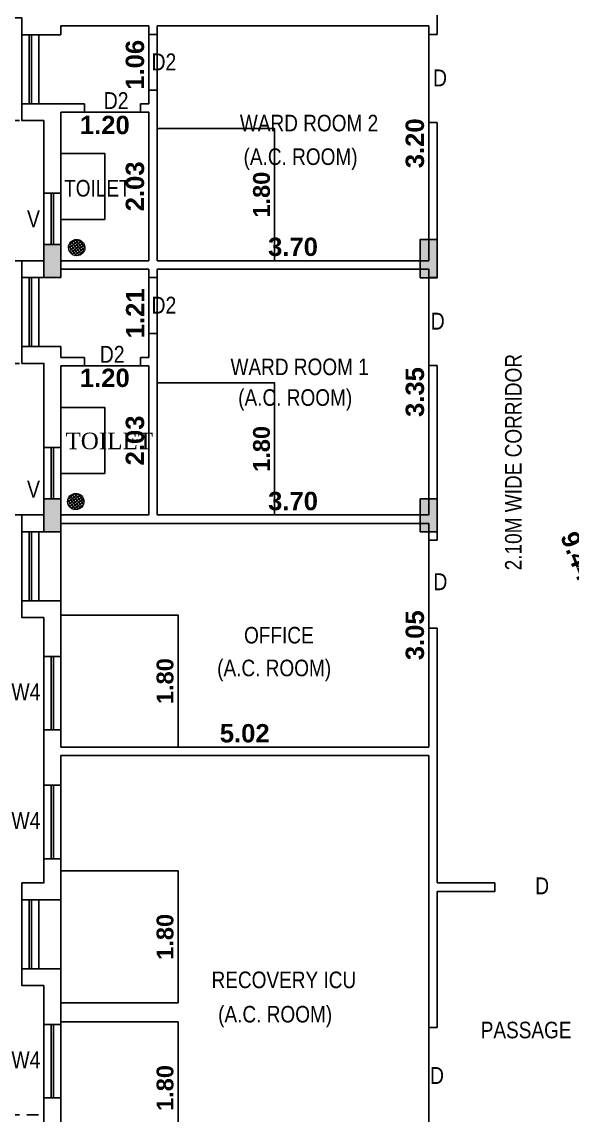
# Model space of a CAD drawing. Header units: metres. Extents: x 1336 to 1656, y -163 to -53.
# Drawn here: x 1471.08 to 1478.58, y -141.89 to -126.99 of the extents above; entities that cross this region are included whole.
import ezdxf

# ---------------------------------------------------------------- set-up
doc = ezdxf.new("R2010")
doc.units = ezdxf.units.M
doc.header["$PDMODE"] = 3
doc.header["$PDSIZE"] = -15
doc.linetypes.add('HIDDEN', pattern=[9.525, 6.35, -3.175])
for name, color, linetype in [('.', 7, 'Continuous'), ('BLK_1_FLR_1_BLT_UP_AREA', 12, 'Continuous'), ('BLK_1_FLR_1_CARPET_AREA', 12, 'Continuous'), ('BLK_1_FLR_1_EXIT_WIDTH_DOOR', 7, 'Continuous'), ('BLK_1_FLR_1_REGULAR_ROOM_5', 2, 'Continuous'), ('BLK_1_FLR_1_REGULAR_ROOM_6', 2, 'Continuous'), ('BLK_1_FLR_1_REGULAR_ROOM_7', 2, 'Continuous'), ('BLK_1_FLR_1_REGULAR_ROOM_8', 2, 'Continuous'), ('BLK_1_FLR_1_ROOF_AREA', 54, 'Continuous'), ('BLK_1_FLR_1_ROOM_5_LIGHT_VENTILATION_1', 232, 'Continuous'), ('BLK_1_FLR_1_ROOM_5_LIGHT_VENTILATION_2', 232, 'Continuous'), ('BLK_1_FLR_1_ROOM_6_LIGHT_VENTILATION_1', 232, 'Continuous'), ('BLK_1_FLR_1_ROOM_7_LIGHT_VENTILATION_1', 232, 'Continuous'), ('BLK_1_FLR_1_ROOM_8_LIGHT_VENTILATION_1', 232, 'Continuous'), ('BLK_1_FLR_1_WC_BATH', 3, 'Continuous'), ('TOILET_VENTILATION', 7, 'Continuous')]:
    doc.layers.add(name, color=color, linetype=linetype)
doc.layers.add('BLK_1_FLR_1_WASH', color=55, linetype='Continuous', lineweight=5)
doc.styles.add('Ar Bold', font='arialbd.ttf')
doc.styles.get("Standard").update_dxf_attribs({"font": 'times.ttf'})
doc.styles.add('style5', font='swissc.ttf')
doc.dimstyles.new('~dimensions', dxfattribs={"dimtxt": 0.25, "dimasz": 0.17, "dimexe": 0.05, "dimexo": 0.0625, "dimgap": 0.06, "dimtad": 1, "dimzin": 4, "dimdsep": 46, "dimtxsty": 'Ar Bold', "dimcen": 0.09, "dimse1": 1, "dimse2": 1, "dimsd1": 1, "dimsd2": 1, "dimclrt": 71, "dimadec": 0, "dimazin": 0, "dimtfac": 1, "dimtix": 1, "dimtofl": 0, "dimtmove": 2, "dimatfit": 3, "dimfxl": 0, "dimtolj": 1, "dimtzin": 0, "dimarcsym": 0})
pattern_1 = [(38.805684, (63.32847, -258.8535), (-0.0198971256, 0.02474200664), []), (128.805684, (63.32847, -258.8535), (-0.02474200664, -0.0198971256), [])]
pattern_2 = [(38.805684, (63.315884, -262.314098), (-0.0198971256, 0.02474200664), []), (128.805684, (63.315884, -262.314098), (-0.02474200664, -0.0198971256), [])]

# ---------------------------------------------------------------- blocks, each defined once
blk = doc.blocks.new('*D691')
at = {"layer": 'Defpoints', "color": 0}
for p in [(1471.607, -136.879), (1476.622, -136.879), (1476.622, -136.879)]:
    blk.add_point(p, dxfattribs=at)
at = {"color": 71, "insert": (1474.114, -136.691), "char_height": 0.25, "attachment_point": 5, "style": 'Ar Bold'}
blk.add_mtext('\\A1;5.02', dxfattribs=at)
blk = doc.blocks.new('*D1061')
at = {"layer": 'Defpoints', "color": 0}
for p in [(1476.622, -133.829), (1476.622, -133.829), (1476.622, -136.879)]:
    blk.add_point(p, dxfattribs=at)
at = {"color": 71, "insert": (1476.434, -135.354), "char_height": 0.25, "attachment_point": 5, "rotation": 90, "style": 'Ar Bold'}
blk.add_mtext('\\A1;3.05', dxfattribs=at)
blk = doc.blocks.new('*D1089')
at = {"layer": 'Defpoints', "color": 0}
for p in [(1472.922, -133.714), (1476.622, -133.714), (1476.622, -133.714)]:
    blk.add_point(p, dxfattribs=at)
at = {"color": 71, "insert": (1474.772, -133.526), "char_height": 0.25, "attachment_point": 5, "style": 'Ar Bold'}
blk.add_mtext('\\A1;3.70', dxfattribs=at)
blk = doc.blocks.new('*D1090')
at = {"layer": 'Defpoints', "color": 0}
for p in [(1471.607, -131.684), (1472.807, -131.684), (1472.807, -132.006)]:
    blk.add_point(p, dxfattribs=at)
at = {"color": 71, "insert": (1472.207, -131.847), "char_height": 0.25, "attachment_point": 5, "style": 'Ar Bold'}
blk.add_mtext('\\A1;1.20', dxfattribs=at)
blk = doc.blocks.new('*D1091')
at = {"layer": 'Defpoints', "color": 0}
for p in [(1472.807, -130.364), (1472.807, -130.364), (1472.807, -131.569)]:
    blk.add_point(p, dxfattribs=at)
at = {"color": 71, "insert": (1472.621, -130.966), "char_height": 0.25, "attachment_point": 5, "rotation": 90, "style": 'Ar Bold'}
blk.add_mtext('\\A1;1.21', dxfattribs=at)
blk = doc.blocks.new('*D1092')
at = {"layer": 'Defpoints', "color": 0}
for p in [(1476.622, -130.364), (1476.622, -130.364), (1476.622, -133.714)]:
    blk.add_point(p, dxfattribs=at)
at = {"color": 71, "insert": (1476.434, -132.039), "char_height": 0.25, "attachment_point": 5, "rotation": 90, "style": 'Ar Bold'}
blk.add_mtext('\\A1;3.35', dxfattribs=at)
blk = doc.blocks.new('*D1093')
at = {"layer": 'Defpoints', "color": 0}
for p in [(1476.622, -127.049), (1476.622, -127.049), (1476.622, -130.249)]:
    blk.add_point(p, dxfattribs=at)
at = {"color": 71, "insert": (1476.434, -128.649), "char_height": 0.25, "attachment_point": 5, "rotation": 90, "style": 'Ar Bold'}
blk.add_mtext('\\A1;3.20', dxfattribs=at)
blk = doc.blocks.new('*D1094')
at = {"layer": 'Defpoints', "color": 0}
for p in [(1472.922, -130.249), (1476.622, -130.249), (1476.622, -130.249)]:
    blk.add_point(p, dxfattribs=at)
at = {"color": 71, "insert": (1474.772, -130.061), "char_height": 0.25, "attachment_point": 5, "style": 'Ar Bold'}
blk.add_mtext('\\A1;3.70', dxfattribs=at)
blk = doc.blocks.new('*D1095')
at = {"layer": 'Defpoints', "color": 0}
for p in [(1471.607, -128.224), (1472.807, -128.224), (1472.807, -128.561)]:
    blk.add_point(p, dxfattribs=at)
at = {"color": 71, "insert": (1472.207, -128.401), "char_height": 0.25, "attachment_point": 5, "style": 'Ar Bold'}
blk.add_mtext('\\A1;1.20', dxfattribs=at)
blk = doc.blocks.new('*D1096')
at = {"layer": 'Defpoints', "color": 0}
for p in [(1472.807, -127.049), (1472.807, -127.049), (1472.807, -128.109)]:
    blk.add_point(p, dxfattribs=at)
at = {"color": 71, "insert": (1472.619, -127.579), "char_height": 0.25, "attachment_point": 5, "rotation": 90, "style": 'Ar Bold'}
blk.add_mtext('\\A1;1.06', dxfattribs=at)
blk = doc.blocks.new('*D1104')
at = {"layer": 'Defpoints', "color": 0}
for p in [(1472.807, -131.684), (1472.807, -131.684), (1472.807, -133.714)]:
    blk.add_point(p, dxfattribs=at)
at = {"color": 71, "insert": (1472.619, -132.699), "char_height": 0.25, "attachment_point": 5, "rotation": 90, "style": 'Ar Bold'}
blk.add_mtext('\\A1;2.03', dxfattribs=at)
blk = doc.blocks.new('*D1105')
at = {"layer": 'Defpoints', "color": 0}
for p in [(1472.807, -128.224), (1472.807, -128.224), (1472.807, -130.249)]:
    blk.add_point(p, dxfattribs=at)
at = {"color": 71, "insert": (1472.619, -129.236), "char_height": 0.25, "attachment_point": 5, "rotation": 90, "style": 'Ar Bold'}
blk.add_mtext('\\A1;2.03', dxfattribs=at)
blk = doc.blocks.new('*D1349')
at = {"layer": 'Defpoints', "color": 0}
for p in [(1476.737, -129.959), (1476.737, -129.959), (1480.217, -138.729)]:
    blk.add_point(p, dxfattribs=at)
at = {"layer": 'BLK_1_FLR_1_EXIT_WIDTH_DOOR', "insert": (1478.651, -134.275), "char_height": 0.25, "attachment_point": 5, "rotation": 291.6435, "style": 'Ar Bold'}
blk.add_mtext('\\A1;9.44', dxfattribs=at)

msp = doc.modelspace()

# ---------------------------------------------------------------- hatches: boundary and pattern name
at = {"layer": '.'}
h = msp.add_hatch(color=256, dxfattribs=at)
h.dxf.hatch_style = 1
h.paths.add_polyline_path([(1471.6066, -130.0288), (1471.3766, -130.0288), (1471.3766, -130.4788), (1471.6066, -130.4788)])
h = msp.add_hatch(color=256, dxfattribs=at)
h.dxf.hatch_style = 1
h.paths.add_polyline_path([(1476.7366, -129.9588), (1476.5066, -129.9588), (1476.5066, -130.4838), (1476.7366, -130.4838)])
h = msp.add_hatch(color=256, dxfattribs=at)
h.dxf.hatch_style = 1
h.paths.add_polyline_path([(1471.6066, -133.4938), (1471.3766, -133.4938), (1471.3766, -133.9438), (1471.6066, -133.9438)])
h = msp.add_hatch(color=256, dxfattribs=at)
h.dxf.hatch_style = 1
h.paths.add_polyline_path([(1476.7366, -133.4938), (1476.5066, -133.4938), (1476.5066, -133.9438), (1476.7366, -133.9438)])
at = {"layer": 'BLK_1_FLR_1_WASH'}
h = msp.add_hatch(dxfattribs=at)
h.set_pattern_fill('ANSI37', color=60, scale=0.01, angle=-6.19432)
h.set_pattern_definition(pattern_1)
edge = h.paths.add_edge_path()
edge.add_arc((1471.8238, -130.0701), 0.1112, 11.71868, 371.71868)
h.paths.add_polyline_path([(1471.8021, -130.0316), (1471.9346, -130.0616), (1471.7863, -130.0283), (1471.8022, -130.0323)], flags=16)
h = msp.add_hatch(dxfattribs=at)
h.set_pattern_fill('ANSI37', color=60, scale=0.01, angle=-6.19432)
h.set_pattern_definition(pattern_1)
edge = h.paths.add_edge_path()
edge.add_arc((1471.8238, -130.0701), 0.1112, 11.71868, 371.71868)
h.paths.add_polyline_path([(1471.8021, -130.0316), (1471.9346, -130.0616), (1471.7863, -130.0283), (1471.8022, -130.0323)], flags=16)
h = msp.add_hatch(dxfattribs=at)
h.set_pattern_fill('ANSI37', color=60, scale=0.01, angle=-6.19432)
h.set_pattern_definition(pattern_2)
edge = h.paths.add_edge_path()
edge.add_arc((1471.8112, -133.5307), 0.1112, 11.71868, 371.71868)
h.paths.add_polyline_path([(1471.7895, -133.4922), (1471.9221, -133.5222), (1471.7738, -133.4889), (1471.7896, -133.4929)], flags=16)
h = msp.add_hatch(dxfattribs=at)
h.set_pattern_fill('ANSI37', color=60, scale=0.01, angle=-6.19432)
h.set_pattern_definition(pattern_2)
edge = h.paths.add_edge_path()
edge.add_arc((1471.8112, -133.5307), 0.1112, 11.71868, 371.71868)
h.paths.add_polyline_path([(1471.7895, -133.4922), (1471.9221, -133.5222), (1471.7738, -133.4889), (1471.7896, -133.4929)], flags=16)

# ---------------------------------------------------------------- linework, layer by layer
at = {"color": 1}
for p, q in [((1476.7366, -127.1638), (1476.7366, -125.0488)), ((1471.0766, -126.9388), (1471.0766, -128.3388)), ((1471.6066, -127.1688), (1471.6066, -127.0488)), ((1472.8066, -127.0488), (1471.6066, -127.0488)), ((1472.8066, -127.1638), (1472.8066, -127.0488)), ((1476.6216, -127.0488), (1472.9216, -127.0488)), ((1472.9216, -127.1638), (1472.9216, -127.0488)), ((1476.6216, -127.1638), (1476.6216, -127.0488)), ((1471.6066, -127.1688), (1471.0766, -127.1688)), ((1472.8066, -128.1088), (1472.8066, -127.1638)), ((1472.9216, -127.1638), (1472.8066, -127.1638)), ((1476.7366, -127.1638), (1476.6216, -127.1638)), ((1472.9216, -127.9238), (1472.8066, -127.9238)), ((1472.9216, -130.2488), (1472.9216, -127.9238)), ((1471.0766, -128.1088), (1471.9316, -128.1088)), ((1471.9316, -128.1088), (1471.9316, -128.2238)), ((1472.8066, -128.1088), (1472.6916, -128.1088)), ((1472.6916, -128.1088), (1472.6916, -128.2238)), ((1471.6066, -130.2488), (1471.6066, -128.2238)), ((1472.6916, -128.2238), (1471.6066, -128.2238)), ((1472.8066, -128.2238), (1472.6916, -128.2238)), ((1472.8066, -130.2488), (1472.8066, -128.2238)), ((1471.0766, -128.3388), (1471.3766, -128.3388)), ((1471.3766, -130.2488), (1471.3766, -128.3388)), ((1476.6216, -130.2488), (1476.6216, -128.3638)), ((1476.7366, -128.3638), (1476.6216, -128.3638)), ((1476.7366, -130.4788), (1476.7366, -128.3638)), ((1471.3766, -130.2488), (1471.0766, -130.2488)), ((1471.0766, -130.2488), (1471.0766, -131.6488)), ((1472.8066, -130.2488), (1471.6066, -130.2488)), ((1471.6066, -130.4788), (1471.6066, -130.3638)), ((1472.8066, -130.3638), (1471.6066, -130.3638)), ((1472.8066, -130.4788), (1472.8066, -130.3638)), ((1476.6216, -130.2488), (1472.9216, -130.2488)), ((1476.6216, -130.3638), (1472.9216, -130.3638)), ((1472.9216, -130.4788), (1472.9216, -130.3638)), ((1476.6216, -130.4788), (1476.6216, -130.3638)), ((1471.6066, -130.4788), (1471.0766, -130.4788)), ((1472.8066, -131.5688), (1472.8066, -130.4788)), ((1472.9216, -130.4788), (1472.8066, -130.4788)), ((1476.7366, -130.4788), (1476.6216, -130.4788)), ((1472.9216, -131.2388), (1472.8066, -131.2388)), ((1472.9216, -133.7138), (1472.9216, -131.2388)), ((1471.0766, -131.4188), (1471.6066, -131.4188)), ((1471.6066, -131.5688), (1471.6066, -131.4188)), ((1471.0766, -131.6488), (1471.3766, -131.6488)), ((1471.3766, -133.7138), (1471.3766, -131.6488)), ((1471.9316, -131.5688), (1471.6066, -131.5688)), ((1471.6066, -133.7138), (1471.6066, -131.6838)), ((1472.6916, -131.6838), (1471.6066, -131.6838)), ((1471.9316, -131.6838), (1471.9316, -131.5688)), ((1472.8066, -131.5688), (1472.6916, -131.5688)), ((1472.6916, -131.6838), (1472.6916, -131.5688)), ((1472.8066, -131.6838), (1472.6916, -131.6838)), ((1472.8066, -133.7138), (1472.8066, -131.6838)), ((1476.6216, -133.7138), (1476.6216, -131.6788)), ((1476.7366, -131.6788), (1476.6216, -131.6788)), ((1476.7366, -134.0588), (1476.7366, -131.6788)), ((1471.3766, -133.7138), (1471.0766, -133.7138)), ((1471.0766, -133.7138), (1471.0766, -135.1138)), ((1472.8066, -133.7138), (1471.6066, -133.7138)), ((1476.6216, -133.7138), (1472.9216, -133.7138)), ((1471.6066, -133.9438), (1471.0766, -133.9438)), ((1471.6066, -133.9438), (1471.6066, -133.8288)), ((1476.6216, -133.8288), (1471.6066, -133.8288)), ((1476.6216, -134.0588), (1476.6216, -133.8288)), ((1476.7366, -134.0588), (1476.6216, -134.0588)), ((1471.0766, -134.8838), (1471.6066, -134.8838)), ((1471.6066, -136.8788), (1471.6066, -134.8838)), ((1471.0766, -135.1138), (1471.3766, -135.1138)), ((1471.3766, -138.7288), (1471.3766, -135.1138)), ((1476.6216, -136.8788), (1476.6216, -135.2588)), ((1476.7366, -135.2588), (1476.6216, -135.2588)), ((1476.7366, -138.7288), (1476.7366, -135.2588)), ((1476.6216, -136.8788), (1471.6066, -136.8788)), ((1471.6066, -138.9588), (1471.6066, -136.9938)), ((1476.6216, -136.9938), (1471.6066, -136.9938)), ((1476.6216, -140.6988), (1476.6216, -136.9938)), ((1471.3766, -138.7288), (1471.0766, -138.7288)), ((1471.0766, -138.7288), (1471.0766, -140.1288)), ((1477.5216, -138.7288), (1476.7366, -138.7288)), ((1477.5216, -138.8438), (1476.7366, -138.8438)), ((1476.7366, -140.6988), (1476.7366, -138.8438)), ((1477.5216, -138.8438), (1477.5216, -138.7288)), ((1471.0766, -138.9588), (1471.6066, -138.9588)), ((1471.0766, -139.8988), (1471.6066, -139.8988)), ((1471.6066, -143.1438), (1471.6066, -139.8988)), ((1471.0766, -140.1288), (1471.3766, -140.1288)), ((1471.3766, -143.6438), (1471.3766, -140.1288)), ((1476.7366, -140.6988), (1476.6216, -140.6988))]:
    msp.add_line(p, q, dxfattribs=at)
at = {"color": 4}
for p, q in [((1471.1766, -127.1688), (1471.1766, -128.1088)), ((1471.2066, -127.1688), (1471.2066, -128.1088)), ((1471.3066, -127.1688), (1471.3066, -128.1088)), ((1471.1766, -130.4788), (1471.1766, -131.4188)), ((1471.2066, -130.4788), (1471.2066, -131.4188)), ((1471.3066, -130.4788), (1471.3066, -131.4188)), ((1471.1766, -133.9438), (1471.1766, -134.8838)), ((1471.2066, -133.9438), (1471.2066, -134.8838)), ((1471.3066, -133.9438), (1471.3066, -134.8838)), ((1471.4766, -135.6438), (1471.4766, -136.6438)), ((1471.5066, -135.6438), (1471.5066, -136.6438)), ((1471.4766, -137.3988), (1471.4766, -138.3988)), ((1471.5066, -137.3988), (1471.5066, -138.3988)), ((1471.1766, -138.9588), (1471.1766, -139.8988)), ((1471.2066, -138.9588), (1471.2066, -139.8988)), ((1471.3066, -138.9588), (1471.3066, -139.8988)), ((1471.4766, -140.6588), (1471.4766, -141.6588)), ((1471.5066, -140.6588), (1471.5066, -141.6588))]:
    msp.add_line(p, q, dxfattribs=at)
at = {"color": 4, "linetype": 'HIDDEN', "ltscale": 0.8}
for p, q in [((1471.4766, -129.3288), (1471.4766, -130.0288)), ((1471.5066, -129.3288), (1471.5066, -130.0288)), ((1471.4766, -132.7938), (1471.4766, -133.4938)), ((1471.5066, -132.7938), (1471.5066, -133.4938))]:
    msp.add_line(p, q, dxfattribs=at)
at = {"color": 4, "linetype": 'HIDDEN', "ltscale": 0.025}
for points in [[(1471.0766, -126.9388), (1470.6266, -126.9388), (1470.6266, -128.3288), (1470.6266, -128.3388), (1471.0766, -128.3388)], [(1471.0766, -130.2488), (1470.6266, -130.2488), (1470.6266, -131.6388), (1470.6266, -131.6488), (1471.0766, -131.6488)], [(1471.0766, -133.7138), (1470.6266, -133.7138), (1470.6266, -141.8888), (1470.6266, -141.8888), (1471.3766, -141.8888)]]:
    msp.add_lwpolyline(points, dxfattribs=at)
at = {"color": 4}
for points in [[(1471.3066, -127.1688), (1471.3066, -128.1088), (1471.0766, -128.1088), (1471.0766, -127.1688)], [(1471.6066, -129.3288), (1471.6066, -130.0288), (1471.3766, -130.0288), (1471.3766, -129.3288)], [(1471.3066, -130.4788), (1471.3066, -131.4188), (1471.0766, -131.4188), (1471.0766, -130.4788)], [(1471.6066, -132.7938), (1471.6066, -133.4938), (1471.3766, -133.4938), (1471.3766, -132.7938)], [(1471.3066, -133.9438), (1471.3066, -134.8838), (1471.0766, -134.8838), (1471.0766, -133.9438)], [(1471.6066, -135.6438), (1471.6066, -136.6438), (1471.3766, -136.6438), (1471.3766, -135.6438)], [(1471.6066, -137.3988), (1471.6066, -138.3988), (1471.3766, -138.3988), (1471.3766, -137.3988)], [(1471.3066, -138.9588), (1471.3066, -139.8988), (1471.0766, -139.8988), (1471.0766, -138.9588)], [(1471.6066, -140.6588), (1471.6066, -141.6588), (1471.3766, -141.6588), (1471.3766, -140.6588)]]:
    msp.add_lwpolyline(points, close=True, dxfattribs=at)
at = {"color": 1}
for points in [[(1471.3766, -130.0288), (1471.6066, -130.0288), (1471.6066, -130.4788), (1471.3766, -130.4788), (1471.3766, -130.0288)], [(1476.5066, -130.4838), (1476.5066, -129.9588), (1476.7366, -129.9588), (1476.7366, -130.4838), (1476.5066, -130.4838)], [(1471.3766, -133.4938), (1471.6066, -133.4938), (1471.6066, -133.9438), (1471.3766, -133.9438), (1471.3766, -133.4938)], [(1476.5066, -133.4938), (1476.7366, -133.4938), (1476.7366, -133.9438), (1476.5066, -133.9438), (1476.5066, -133.4938)]]:
    msp.add_lwpolyline(points, dxfattribs=at)
at = {"layer": 'BLK_1_FLR_1_BLT_UP_AREA', "color": 12}
msp.add_lwpolyline([(1471.0766, -126.9388), (1471.0766, -128.3388), (1471.3766, -128.3388), (1471.3766, -130.2488), (1471.0766, -130.2488), (1471.0766, -131.6488), (1471.3766, -131.6488), (1471.3766, -133.7138), (1471.0766, -133.7138), (1471.0766, -135.1138), (1471.3766, -135.1138), (1471.3766, -138.7288), (1471.0766, -138.7288), (1471.0766, -140.1288), (1471.3766, -140.1288), (1471.3766, -143.6438), (1471.0766, -143.6438), (1471.0766, -145.0438), (1471.3766, -145.0438), (1471.3766, -146.2738), (1470.1266, -146.2738)], dxfattribs=at)
at = {"layer": 'BLK_1_FLR_1_CARPET_AREA', "color": 12}
for points in [[(1472.9216, -127.0488), (1476.6216, -127.0488), (1476.6216, -130.2488), (1472.9216, -130.2488)], [(1472.9216, -133.7138), (1476.6216, -133.7138), (1476.6216, -130.3638), (1472.9216, -130.3638)], [(1471.6066, -136.8788), (1476.6216, -136.8788), (1476.6216, -133.8288), (1471.6066, -133.8288)], [(1471.6066, -143.1438), (1476.6216, -143.1438), (1476.6216, -136.9938), (1471.6066, -136.9938)]]:
    msp.add_lwpolyline(points, close=True, dxfattribs=at)
at = {"layer": 'BLK_1_FLR_1_REGULAR_ROOM_5', "color": 2}
msp.add_lwpolyline([(1471.6066, -136.9938), (1476.6216, -136.9938), (1476.6216, -143.1438), (1471.6066, -143.1438)], close=True, dxfattribs=at)
at = {"layer": 'BLK_1_FLR_1_REGULAR_ROOM_6', "color": 2}
msp.add_lwpolyline([(1471.6066, -136.8788), (1476.6216, -136.8788), (1476.6216, -133.8288), (1471.6066, -133.8288)], close=True, dxfattribs=at)
at = {"layer": 'BLK_1_FLR_1_REGULAR_ROOM_7', "color": 2}
msp.add_lwpolyline([(1472.9216, -130.3638), (1476.6216, -130.3638), (1476.6216, -133.7138), (1472.9216, -133.7138)], close=True, dxfattribs=at)
at = {"layer": 'BLK_1_FLR_1_REGULAR_ROOM_8', "color": 2}
msp.add_lwpolyline([(1472.9216, -127.0488), (1476.6216, -127.0488), (1476.6216, -130.2488), (1472.9216, -130.2488)], close=True, dxfattribs=at)
at = {"layer": 'BLK_1_FLR_1_ROOF_AREA', "color": 54}
msp.add_lwpolyline([(1471.0766, -126.9388), (1471.0766, -128.3388), (1471.3766, -128.3388), (1471.3766, -130.2488), (1471.0766, -130.2488), (1471.0766, -131.6488), (1471.3766, -131.6488), (1471.3766, -133.7138), (1471.0766, -133.7138), (1471.0766, -135.1138), (1471.3766, -135.1138), (1471.3766, -138.7288), (1471.0766, -138.7288), (1471.0766, -140.1288), (1471.3766, -140.1288), (1471.3766, -143.6438), (1471.0766, -143.6438), (1471.0766, -145.0438), (1471.3766, -145.0438), (1471.3766, -146.2738), (1470.1266, -146.2738)], dxfattribs=at)
at = {"layer": 'BLK_1_FLR_1_ROOM_5_LIGHT_VENTILATION_1', "color": 232}
msp.add_lwpolyline([(1471.6066, -142.4238), (1473.2066, -142.4238), (1473.2066, -140.6238), (1471.6066, -140.6238)], close=True, dxfattribs=at)
at = {"layer": 'BLK_1_FLR_1_ROOM_5_LIGHT_VENTILATION_2', "color": 232}
msp.add_lwpolyline([(1471.6066, -140.3639), (1473.2066, -140.3639), (1473.2066, -138.5639), (1471.6066, -138.5639)], close=True, dxfattribs=at)
at = {"layer": 'BLK_1_FLR_1_ROOM_6_LIGHT_VENTILATION_1', "color": 232}
msp.add_lwpolyline([(1471.6066, -136.8788), (1473.2066, -136.8788), (1473.2066, -135.0788), (1471.6066, -135.0788)], close=True, dxfattribs=at)
at = {"layer": 'BLK_1_FLR_1_ROOM_7_LIGHT_VENTILATION_1', "color": 232}
msp.add_lwpolyline([(1472.9216, -133.7138), (1474.5216, -133.7138), (1474.5216, -131.9138), (1472.9216, -131.9138)], close=True, dxfattribs=at)
at = {"layer": 'BLK_1_FLR_1_ROOM_8_LIGHT_VENTILATION_1', "color": 232}
msp.add_lwpolyline([(1472.9216, -130.2488), (1474.5216, -130.2488), (1474.5216, -128.4488), (1472.9216, -128.4488)], close=True, dxfattribs=at)
at = {"layer": 'BLK_1_FLR_1_WASH', "color": 60}
for points in [[(1471.762, -130.1626, -2.3481205), (1471.9186, -130.1282, -0.4258725), (1471.762, -130.1626, 3.3899462)], [(1471.762, -130.1626, -2.3481205), (1471.9186, -130.1282, -0.4258725), (1471.762, -130.1626, 3.3899462)], [(1471.7494, -133.6232, -2.3481205), (1471.906, -133.5888, -0.4258725), (1471.7494, -133.6232, 3.3899462)], [(1471.7494, -133.6232, -2.3481205), (1471.906, -133.5888, -0.4258725), (1471.7494, -133.6232, 3.3899462)]]:
    msp.add_lwpolyline(points, format="xyb", dxfattribs=at)
at = {"layer": 'BLK_1_FLR_1_WC_BATH', "color": 3}
for points in [[(1471.6066, -128.2238), (1472.8066, -128.2238), (1472.8066, -130.2488), (1471.6066, -130.2488)], [(1471.6066, -131.6838), (1472.8066, -131.6838), (1472.8066, -133.7138), (1471.6066, -133.7138)]]:
    msp.add_lwpolyline(points, close=True, dxfattribs=at)
at = {"layer": 'TOILET_VENTILATION', "color": 6}
for points in [[(1471.6066, -128.7863), (1472.2066, -128.7863), (1472.2066, -129.6863), (1471.6066, -129.6863)], [(1471.6066, -132.2488), (1472.2066, -132.2488), (1472.2066, -133.1488), (1471.6066, -133.1488)]]:
    msp.add_lwpolyline(points, close=True, dxfattribs=at)

# ---------------------------------------------------------------- texts
at = {"style": 'style5'}
for s, p in [('D2', (1472.8442, -127.6547)), ('D', (1476.6801, -127.8728)), ('D2', (1472.1929, -128.1818)), ('V', (1471.1471, -129.794)), ('D2', (1472.8442, -130.9697)), ('D', (1476.6494, -131.1878)), ('D2', (1472.1388, -131.6398)), ('V', (1471.1471, -133.479)), ('D', (1476.6856, -134.7393)), ('W4', (1470.9346, -136.2389)), ('W4', (1470.9346, -137.9939)), ('D', (1478.072, -138.884)), ('W4', (1470.9346, -141.2539)), ('D', (1476.639, -141.4687))]:
    msp.add_text(s, height=0.23, dxfattribs=at).set_placement(p)
at = {"color": 7, "style": 'style5'}
for s, height, p in [('WARD ROOM 2', 0.226059, (1474.0481, -128.4861)), ('(A.C. ROOM)', 0.226059, (1474.0983, -128.9442)), ('TOILET', 0.22606, (1471.6526, -129.3742)), ('WARD ROOM 1', 0.226059, (1473.9205, -131.8085)), ('(A.C. ROOM)', 0.226059, (1474.0252, -132.2267)), ('OFFICE', 0.22606, (1474.1048, -135.4657)), ('(A.C. ROOM)', 0.226059, (1473.7382, -135.9124)), ('RECOVERY ICU', 0.226059, (1473.662, -140.1631)), ('(A.C. ROOM)', 0.226059, (1473.7518, -140.6311)), ('PASSAGE', 0.22606, (1477.3306, -140.8467))]:
    msp.add_text(s, height=height, dxfattribs=at).set_placement(p)
msp.add_text('2.10M WIDE CORRIDOR', height=0.226059, rotation=90, dxfattribs=at).set_placement((1477.8878, -134.469))
at = {"color": 7}
msp.add_text('TOILET', height=0.22606, dxfattribs=at).set_placement((1471.6706, -132.8183))
at = {"layer": 'BLK_1_FLR_1_ROOM_5_LIGHT_VENTILATION_1', "color": 232, "insert": (1473.0291, -141.5238), "char_height": 0.23, "attachment_point": 5, "rotation": 90, "style": 'Ar Bold'}
msp.add_mtext('\\A1;1.80', dxfattribs=at)
at = {"layer": 'BLK_1_FLR_1_ROOM_5_LIGHT_VENTILATION_2', "color": 232, "insert": (1473.0291, -139.4639), "char_height": 0.23, "attachment_point": 5, "rotation": 90, "style": 'Ar Bold'}
msp.add_mtext('\\A1;1.80', dxfattribs=at)
at = {"layer": 'BLK_1_FLR_1_ROOM_6_LIGHT_VENTILATION_1', "color": 232, "insert": (1473.0291, -135.9788), "char_height": 0.23, "attachment_point": 5, "rotation": 90, "style": 'Ar Bold'}
msp.add_mtext('\\A1;1.80', dxfattribs=at)
at = {"layer": 'BLK_1_FLR_1_ROOM_7_LIGHT_VENTILATION_1', "color": 232, "insert": (1474.3441, -132.8138), "char_height": 0.23, "attachment_point": 5, "rotation": 90, "style": 'Ar Bold'}
msp.add_mtext('\\A1;1.80', dxfattribs=at)
at = {"layer": 'BLK_1_FLR_1_ROOM_8_LIGHT_VENTILATION_1', "color": 232, "insert": (1474.3441, -129.3488), "char_height": 0.23, "attachment_point": 5, "rotation": 90, "style": 'Ar Bold'}
msp.add_mtext('\\A1;1.80', dxfattribs=at)

# ---------------------------------------------------------------- dimensions: what is measured, and where the dimension line sits
for p1, p2, picture, middle in [((1472.8066, -128.1088), (1472.8066, -127.0488), '*D1096', (1472.619, -127.5788)), ((1476.6216, -130.2488), (1476.6216, -127.0488), '*D1093', (1476.434, -128.6488)), ((1472.8066373117, -130.2488175883), (1472.8066373117, -128.2238175883), '*D1105', (1472.6189940647, -129.2363175883)), ((1472.9216, -130.2488), (1476.6216, -130.2488), '*D1094', (1474.7716, -130.0612)), ((1472.8066373117, -131.5688175883), (1472.8066373117, -130.3638175883), '*D1091', (1472.6211257155, -130.9663175883)), ((1476.6216, -133.7138), (1476.6216, -130.3638), '*D1092', (1476.434, -132.0388)), ((1472.8066, -133.7138), (1472.8066, -131.6838), '*D1104', (1472.619, -132.6988)), ((1472.9216, -133.7138), (1476.6216, -133.7138), '*D1089', (1474.7716, -133.5262)), ((1476.6216, -136.8788), (1476.6216, -133.8288), '*D1061', (1476.434, -135.3538))]:
    dim = msp.add_aligned_dim(p1=p1, p2=p2, distance=0, dimstyle='~dimensions')
    dim.commit()
    dim.dimension.update_dxf_attribs({"geometry": picture, "text_midpoint": middle})
for base, p1, p2, picture, middle in [((1472.8066, -128.561), (1471.6066, -128.2238), (1472.8066, -128.2238), '*D1095', (1472.2066, -128.4014)), ((1472.8066, -132.0058), (1471.6066, -131.6838), (1472.8066, -131.6838), '*D1090', (1472.2066, -131.8466))]:
    dim = msp.add_linear_dim(base=base, p1=p1, p2=p2, angle=0, dimstyle='~dimensions')
    dim.commit()
    dim.dimension.update_dxf_attribs({"geometry": picture, "text_midpoint": middle, "dimtype": 161})
at = {"color": 7}
dim = msp.add_aligned_dim(p1=(1471.6066373117, -136.8788175883), p2=(1476.6216373117, -136.8788175883), distance=0, dimstyle='~dimensions', dxfattribs=at)
dim.commit()
dim.dimension.update_dxf_attribs({"geometry": '*D691', "text_midpoint": (1474.1141373117, -136.6911743413)})
at = {"layer": 'BLK_1_FLR_1_EXIT_WIDTH_DOOR', "color": 2}
dim = msp.add_aligned_dim(p1=(1480.2166, -138.7288), p2=(1476.7366, -129.9588), distance=0, dimstyle='~dimensions', override={"dimclrt": 256}, dxfattribs=at)
dim.commit()
dim.dimension.update_dxf_attribs({"geometry": '*D1349', "text_midpoint": (1478.6511, -134.2746)})

doc.saveas('drawing.dxf')
